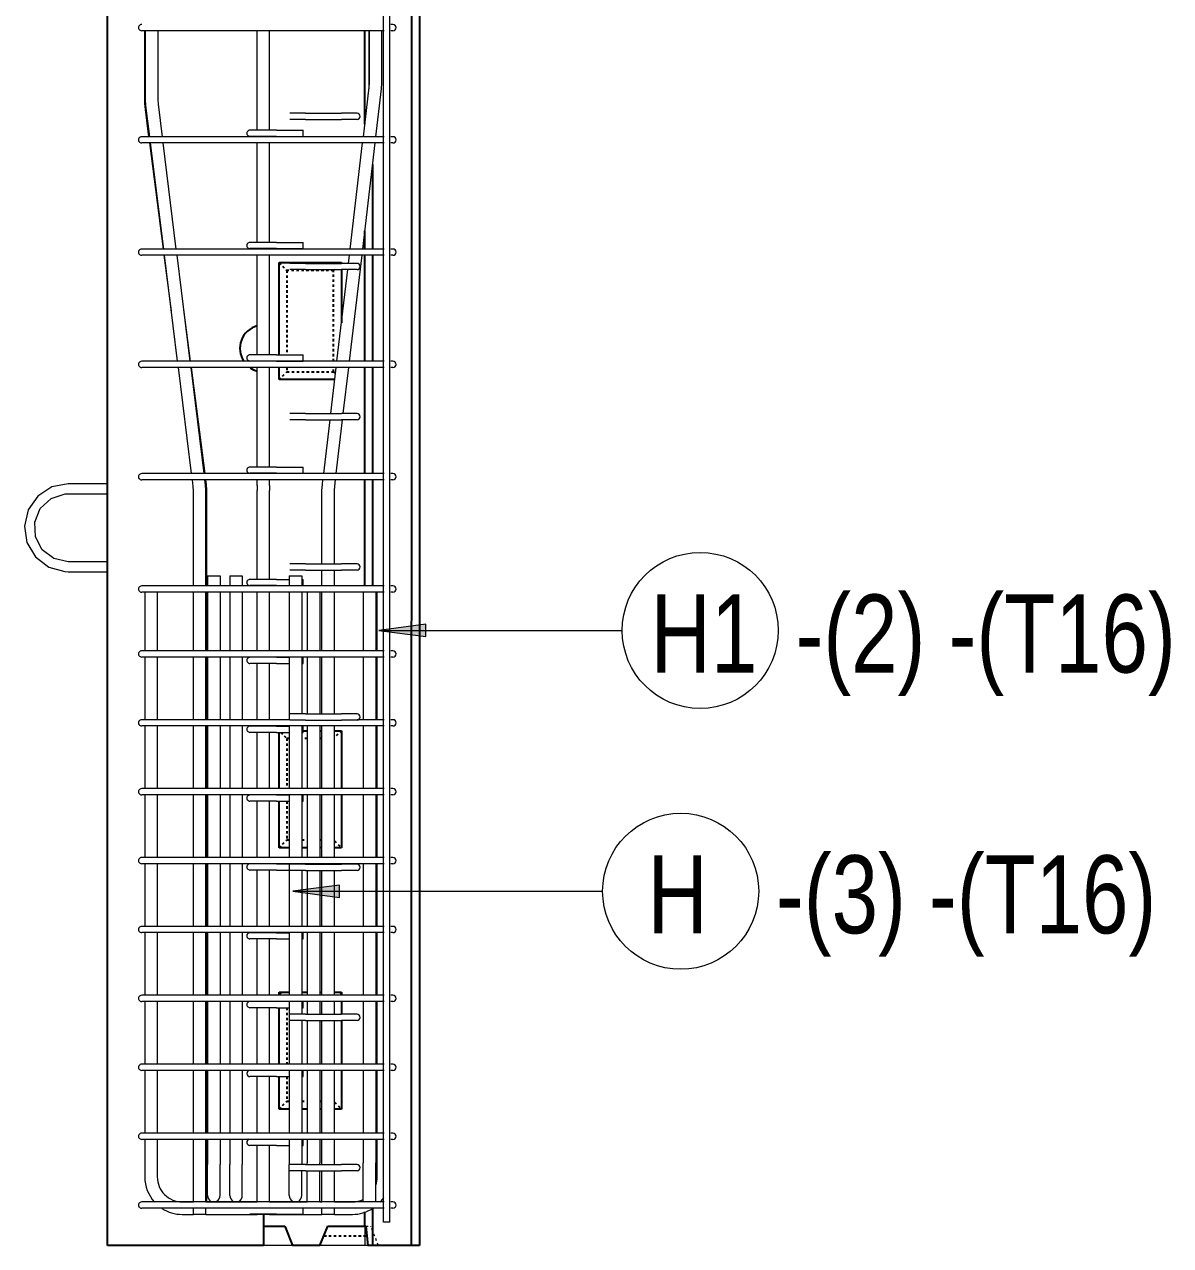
# Model space of a CAD drawing. Header units: millimetres. Extents: x -12508 to 11584, y -2169 to 13538.
# Drawn here: x -5061 to -3592, y -1395 to 170 of the extents above; entities that cross this region are included whole.
import ezdxf

# ---------------------------------------------------------------- set-up
doc = ezdxf.new("R2010")
doc.units = ezdxf.units.MM
doc.linetypes.add('Dash', pattern=[6.36, 3.18, -3.18])
for name, color, linetype, lineweight in [('A-GENM', 13, 'Continuous', 18), ('A-WALL', 113, 'Continuous', 25), ('A-WALL-HDLN', 110, 'Dash', 25), ('S-COLS', 52, 'Continuous', 18), ('S-COLS-HDLN', 52, 'Dash', 18), ('S-RBAR', 171, 'Continuous', 18), ('S-RBAR-IDEN', 171, 'Continuous', 9)]:
    doc.layers.add(name, color=color, linetype=linetype, lineweight=lineweight)
doc.styles.add('Nirmala UI Semilight', font='NirmalaS.ttf', dxfattribs={"width": 0.8, "height": 100})

# ---------------------------------------------------------------- blocks, each defined once
blk = doc.blocks.new('12_7Ø_ Lifting Insert_COLUMN - 12_9Ø Lifting insert-V6-Elevation Right 1')
at = {"layer": 'A-GENM'}
for p, q in [((12713.7, -418.7), (12663.7, -418.7)), ((12663.7, -431.4), (12713.7, -431.4)), ((12713.7, -518.7), (12663.7, -518.7)), ((12663.7, -531.4), (12713.7, -531.4))]:
    blk.add_line(p, q, dxfattribs=at)
at = {"layer": 'A-GENM', "flags": 128}
for points in [[(12663.7, -418.7), (12642.6, -422.8), (12624.6, -434.5), (12612.3, -452), (12607.4, -472.9), (12610.7, -494.1), (12621.6, -512.5), (12638.7, -525.5), (12659.3, -531.2), (12663.7, -531.4)], [(12663.7, -518.7), (12645.3, -514.6), (12630.3, -503.2), (12621.6, -486.5), (12620.7, -467.7), (12627.8, -450.2), (12641.6, -437.4), (12659.5, -431.6), (12663.7, -431.4)]]:
    blk.add_lwpolyline(points, dxfattribs=at)
blk = doc.blocks.new('M_Rebar Tag_rfa MARK - ARROW-794226-Elevation Right 1')
at = {"layer": 'S-RBAR-IDEN'}
blk.add_circle((12006.5, 3944.3), 100, dxfattribs=at)

msp = doc.modelspace()

# ---------------------------------------------------------------- hatches: boundary and pattern name
at = {"layer": 'S-RBAR-IDEN'}
for points in [[(-4606.6, -606.7), (-4546.6, -614.6), (-4546.6, -598.8)], [(-4717, -941), (-4657, -948.9), (-4657, -933.1)]]:
    msp.add_hatch(color=256, dxfattribs=at).paths.add_polyline_path(points)

# ---------------------------------------------------------------- linework, layer by layer
at = {"layer": 'A-WALL'}
for p, q in [((-4564.7, -1395.2), (-4564.6, 3660.3)), ((-4554.6, 3650.3), (-4554.7, -1395.2)), ((-4954.7, -1395.2), (-4954.6, 3039.8)), ((-4624.7, 42.2), (-4624.7, 162.1)), ((-4614.7, -9.6), (-4614.7, -117.8)), ((-4624.7, -117.8), (-4624.7, -94.5)), ((-4734.7, -253.3), (-4734.7, -135.2)), ((-4734.7, -135.2), (-4654.7, -135.2)), ((-4654.7, -135.2), (-4654.7, -136.2)), ((-4624.7, -261.7), (-4624.7, -125.8)), ((-4614.7, -125.8), (-4614.7, -261.7)), ((-4654.7, -144.2), (-4654.7, -212.3)), ((-4734.7, -285.2), (-4734.7, -269.7)), ((-4624.7, -405.7), (-4624.7, -269.7)), ((-4614.7, -269.7), (-4614.7, -405.7)), ((-4663.2, -285.2), (-4734.7, -285.2)), ((-4624.7, -549.6), (-4624.7, -413.7)), ((-4614.7, -413.7), (-4614.7, -549.6)), ((-4703.8, -735.2), (-4698.5, -735.2)), ((-4682.5, -735.2), (-4679.6, -735.2)), ((-4663.5, -735.2), (-4654.7, -735.2)), ((-4654.7, -735.2), (-4654.7, -809.4)), ((-4734.7, -809.4), (-4734.7, -737.3)), ((-4734.7, -885.2), (-4734.7, -825.6)), ((-4654.7, -817.4), (-4654.7, -885.2)), ((-4721.5, -885.2), (-4734.7, -885.2)), ((-4698.5, -885.2), (-4705.5, -885.2)), ((-4679.6, -885.2), (-4682.5, -885.2)), ((-4654.7, -885.2), (-4663.5, -885.2)), ((-4734.7, -1074.3), (-4734.7, -1070.2)), ((-4734.7, -1070.2), (-4721.5, -1070.2)), ((-4705.5, -1070.2), (-4698.5, -1070.2)), ((-4682.5, -1070.2), (-4679.6, -1070.2)), ((-4663.5, -1070.2), (-4654.7, -1070.2)), ((-4654.7, -1070.2), (-4654.7, -1074.3)), ((-4734.7, -1162.6), (-4734.7, -1090.3)), ((-4654.7, -1082.3), (-4654.7, -1098.7)), ((-4654.7, -1106.7), (-4654.7, -1162.6)), ((-4654.7, -1170.6), (-4654.7, -1220.2)), ((-4734.7, -1220.2), (-4734.7, -1178.6)), ((-4721.5, -1220.2), (-4734.7, -1220.2)), ((-4698.5, -1220.2), (-4705.5, -1220.2)), ((-4679.6, -1220.2), (-4682.5, -1220.2)), ((-4654.7, -1220.2), (-4663.5, -1220.2)), ((-4754.7, -1355.2), (-4754.7, -1395.2)), ((-4624.7, -1370.2), (-4624.7, -1352)), ((-4614.7, -1347.3), (-4614.7, -1395.2)), ((-4754.6, -1370.2), (-4727.4, -1370.2)), ((-4727.4, -1370.2), (-4717.4, -1395.2)), ((-4682.2, -1395.2), (-4672.2, -1370.2)), ((-4672.2, -1370.2), (-4624.7, -1370.2)), ((-4624.7, -1370.2), (-4623.4, -1370.2)), ((-4623.4, -1370.2), (-4620.9, -1395.2)), ((-4954.7, -1395.2), (-4954.7, -1395.2)), ((-4754.7, -1395.2), (-4954.7, -1395.2)), ((-4682.2, -1395.2), (-4717.4, -1395.2)), ((-4614.7, -1395.2), (-4620.9, -1395.2)), ((-4564.7, -1395.2), (-4614.7, -1395.2)), ((-4554.7, -1395.2), (-4564.7, -1395.2))]:
    msp.add_line(p, q, dxfattribs=at)
for start, end in [(105.104, 213.7931), (235.5721, 254.8956)]:
    msp.add_arc((-4754.8, -245.2), 30, start, end, dxfattribs=at)
at = {"layer": 'A-WALL-HDLN'}
for p, q in [((-4734.7, -135.2), (-4724.7, -145.2)), ((-4654.7, -135.2), (-4655.7, -136.2)), ((-4664.7, -145.2), (-4724.7, -145.2)), ((-4724.7, -145.2), (-4724.7, -253.3)), ((-4663.7, -144.2), (-4664.7, -145.2)), ((-4664.7, -261.7), (-4664.7, -145.2)), ((-4734.7, -285.2), (-4724.7, -275.2)), ((-4724.7, -269.7), (-4724.7, -275.2)), ((-4724.7, -275.2), (-4664.7, -275.2)), ((-4664.7, -275.2), (-4664.7, -269.7)), ((-4664.7, -275.2), (-4662.3, -277.5)), ((-4654.7, -735.2), (-4663.5, -744)), ((-4732.5, -737.3), (-4724.7, -745.2)), ((-4721.5, -745.2), (-4724.7, -745.2)), ((-4724.7, -745.2), (-4724.7, -809.4)), ((-4698.5, -745.2), (-4705.5, -745.2)), ((-4679.6, -745.2), (-4682.5, -745.2)), ((-4724.7, -825.6), (-4724.7, -875.2)), ((-4734.7, -885.2), (-4724.7, -875.2)), ((-4724.7, -875.2), (-4721.5, -875.2)), ((-4705.5, -875.2), (-4698.5, -875.2)), ((-4682.5, -875.2), (-4679.6, -875.2)), ((-4663.5, -876.4), (-4654.7, -885.2)), ((-4734.7, -1070.2), (-4730.5, -1074.3)), ((-4654.7, -1070.2), (-4658.8, -1074.3)), ((-4724.7, -1090.3), (-4724.7, -1162.6)), ((-4724.7, -1178.6), (-4724.7, -1210.2)), ((-4734.7, -1220.2), (-4724.7, -1210.2)), ((-4724.7, -1210.2), (-4721.5, -1210.2)), ((-4705.5, -1210.2), (-4698.5, -1210.2)), ((-4682.5, -1210.2), (-4679.6, -1210.2)), ((-4663.5, -1211.4), (-4654.7, -1220.2)), ((-4677.2, -1382.7), (-4624.7, -1382.7)), ((-4624.6, -1382.7), (-4622.2, -1382.7)), ((-4954.7, -1395.2), (-4954.7, -1395.2))]:
    msp.add_line(p, q, dxfattribs=at)
at = {"layer": 'S-COLS'}
for p, q in [((-4954.7, -1395.2), (-4954.6, 3039.8)), ((-4654.7, -135.2), (-4734.7, -135.2)), ((-4734.7, -135.2), (-4734.7, -253.3)), ((-4654.7, -136.2), (-4654.7, -135.2)), ((-4654.7, -212.3), (-4654.7, -144.2)), ((-4734.7, -269.7), (-4734.7, -285.2)), ((-4734.7, -285.2), (-4663.2, -285.2)), ((-4703.8, -735.2), (-4698.5, -735.2)), ((-4682.5, -735.2), (-4679.6, -735.2)), ((-4663.5, -735.2), (-4654.7, -735.2)), ((-4654.7, -735.2), (-4654.7, -809.4)), ((-4734.7, -809.4), (-4734.7, -737.3)), ((-4734.7, -885.2), (-4734.7, -825.6)), ((-4654.7, -817.4), (-4654.7, -885.2)), ((-4721.5, -885.2), (-4734.7, -885.2)), ((-4698.5, -885.2), (-4705.5, -885.2)), ((-4679.6, -885.2), (-4682.5, -885.2)), ((-4654.7, -885.2), (-4663.5, -885.2)), ((-4734.7, -1070.2), (-4721.5, -1070.2)), ((-4734.7, -1074.3), (-4734.7, -1070.2)), ((-4705.5, -1070.2), (-4698.5, -1070.2)), ((-4682.5, -1070.2), (-4679.6, -1070.2)), ((-4663.5, -1070.2), (-4654.7, -1070.2)), ((-4654.7, -1070.2), (-4654.7, -1074.3)), ((-4734.7, -1162.6), (-4734.7, -1090.3)), ((-4654.7, -1082.3), (-4654.7, -1098.7)), ((-4654.7, -1106.7), (-4654.7, -1162.6)), ((-4654.7, -1170.6), (-4654.7, -1220.2)), ((-4734.7, -1220.2), (-4734.7, -1178.6)), ((-4721.5, -1220.2), (-4734.7, -1220.2)), ((-4698.5, -1220.2), (-4705.5, -1220.2)), ((-4679.6, -1220.2), (-4682.5, -1220.2)), ((-4654.7, -1220.2), (-4663.5, -1220.2)), ((-4754.7, -1395.2), (-4754.7, -1355.2)), ((-4754.6, -1370.2), (-4727.4, -1370.2)), ((-4727.4, -1370.2), (-4717.4, -1395.2)), ((-4672.2, -1370.2), (-4682.2, -1395.2)), ((-4624.7, -1370.2), (-4672.2, -1370.2)), ((-4623.4, -1370.2), (-4624.7, -1370.2)), ((-4624.7, -1370.2), (-4624.7, -1395.2)), ((-4620.9, -1395.2), (-4623.4, -1370.2)), ((-4954.7, -1395.2), (-4954.7, -1395.2)), ((-4754.7, -1395.2), (-4954.7, -1395.2)), ((-4717.4, -1395.2), (-4754.7, -1395.2)), ((-4624.7, -1395.2), (-4682.2, -1395.2)), ((-4620.9, -1395.2), (-4624.7, -1395.2))]:
    msp.add_line(p, q, dxfattribs=at)
at = {"layer": 'S-COLS-HDLN'}
for p, q in [((-4623.4, -1370.2), (-4617.2, -1370.2)), ((-4614.7, -1376.4), (-4617.2, -1370.2)), ((-4607.2, -1395.1), (-4614.6, -1376.7)), ((-4954.7, -1395.2), (-4954.7, -1395.2))]:
    msp.add_line(p, q, dxfattribs=at)
at = {"layer": 'S-RBAR'}
for p, q in [((-4600.7, -1365.2), (-4600.6, 3629.8)), ((-4592.7, -1365.2), (-4592.6, 3629.8)), ((-4906.5, 68.8), (-4906.5, 162.1)), ((-4905.6, 73.7), (-4905.6, 162.1)), ((-4608.7, 162.1), (-4890.7, 162.1)), ((-4889.6, 73.7), (-4889.6, 162.1)), ((-4762.7, 34.6), (-4762.7, 162.1)), ((-4746.7, 34.6), (-4746.7, 162.1)), ((-4619, 93.3), (-4619, 162.1)), ((-4618.8, 95.1), (-4618.8, 162.1)), ((-4602.8, 95.1), (-4602.8, 162.1)), ((-4619.1, 89.5), (-4618.8, 95.1)), ((-4603.2, 87.6), (-4602.8, 95.1)), ((-4626.5, 26.2), (-4619.1, 89.5)), ((-4619.3, 87.6), (-4619, 93.3)), ((-4610.4, 26.2), (-4603.2, 87.6)), ((-4906, 61.2), (-4906.5, 68.8)), ((-4905.2, 66.1), (-4905.6, 73.7)), ((-4900.2, 26.2), (-4905.2, 66.1)), ((-4889.3, 68.1), (-4889.6, 73.7)), ((-4884.1, 26.2), (-4889.3, 68.1)), ((-4901.5, 26.2), (-4906, 61.2)), ((-4700.8, 56.3), (-4654.7, 56.3)), ((-4700.8, 48.3), (-4654.7, 48.3)), ((-4737.7, 34.6), (-4703.8, 34.6)), ((-4703.8, 26.6), (-4703.8, 34.6)), ((-4882.8, -117.8), (-4900.4, 18.2)), ((-4882.4, -117.8), (-4899.2, 18.2)), ((-4608.7, 26.2), (-4890.7, 26.2)), ((-4608.7, 18.2), (-4890.7, 18.2)), ((-4866.3, -117.8), (-4883.1, 18.2)), ((-4762.7, 11.5), (-4762.7, 18.2)), ((-4746.7, 11.5), (-4746.7, 18.2)), ((-4737.7, 26.6), (-4703.8, 26.6)), ((-4643.5, -117.8), (-4627.5, 18.2)), ((-4627.4, -117.8), (-4611.4, 18.2)), ((-4762.7, -109.3), (-4762.7, 4.9)), ((-4746.7, -109.3), (-4746.7, 4.9)), ((-4737.7, -109.3), (-4703.8, -109.3)), ((-4703.8, -117.3), (-4703.8, -109.3)), ((-4608.7, -117.8), (-4890.7, -117.8)), ((-4737.7, -117.3), (-4703.8, -117.3)), ((-4608.7, -125.8), (-4890.7, -125.8)), ((-4872.6, -197.1), (-4881.8, -125.8)), ((-4864.6, -261.7), (-4881.4, -125.8)), ((-4848.4, -261.7), (-4865.3, -125.8)), ((-4762.7, -253.3), (-4762.7, -125.8)), ((-4746.7, -253.3), (-4746.7, -125.8)), ((-4700.8, -136.2), (-4654.7, -136.2)), ((-4645.7, -136.2), (-4644.5, -125.8)), ((-4644.4, -261.7), (-4628.3, -125.8)), ((-4700.8, -144.2), (-4654.7, -144.2)), ((-4660.5, -261.7), (-4646.6, -144.2)), ((-4848.1, -261.7), (-4856.7, -195.1)), ((-4608.7, -261.7), (-4890.7, -261.7)), ((-4737.7, -253.3), (-4703.8, -253.3)), ((-4737.7, -261.3), (-4703.8, -261.3)), ((-4703.8, -261.3), (-4703.8, -253.3)), ((-4608.7, -269.7), (-4890.7, -269.7)), ((-4846.7, -405.7), (-4863.6, -269.7)), ((-4830.6, -405.7), (-4847.4, -269.7)), ((-4829.4, -405.7), (-4847, -269.7)), ((-4762.7, -397.2), (-4762.7, -269.7)), ((-4746.7, -397.2), (-4746.7, -269.7)), ((-4668.4, -328.7), (-4661.4, -269.7)), ((-4652.3, -328.7), (-4645.3, -269.7)), ((-4700.8, -328.7), (-4654.7, -328.7)), ((-4700.8, -336.7), (-4654.7, -336.7)), ((-4677.4, -405.7), (-4669.3, -336.7)), ((-4661.3, -405.7), (-4653.2, -336.7)), ((-4608.7, -405.7), (-4890.7, -405.7)), ((-4762.7, -405.7), (-4762.7, -405.2)), ((-4746.7, -405.7), (-4746.7, -405.2)), ((-4737.7, -397.2), (-4703.8, -397.2)), ((-4737.7, -405.2), (-4703.8, -405.2)), ((-4703.8, -405.2), (-4703.8, -397.2)), ((-4608.7, -413.7), (-4890.7, -413.7)), ((-4844.7, -422.2), (-4845.7, -413.7)), ((-4844.3, -427.7), (-4844.7, -422.2)), ((-4828.8, -420.2), (-4829.6, -413.7)), ((-4828.3, -427.7), (-4828.8, -420.2)), ((-4827.6, -419.4), (-4828.4, -413.7)), ((-4827.2, -427), (-4827.6, -419.4)), ((-4762.7, -420.8), (-4762.7, -413.7)), ((-4746.7, -420.8), (-4746.7, -413.7)), ((-4679.6, -427.3), (-4679.1, -419.8)), ((-4679.1, -419.8), (-4678.4, -413.7)), ((-4663.6, -427.3), (-4663.2, -421.7)), ((-4663.2, -421.7), (-4662.3, -413.7)), ((-4844.3, -549.6), (-4844.3, -427.7)), ((-4828.3, -549.6), (-4828.3, -427.7)), ((-4827.2, -549.6), (-4827.2, -427)), ((-4762.7, -541.2), (-4762.7, -427.3)), ((-4746.7, -541.2), (-4746.7, -427.3)), ((-4679.6, -521.2), (-4679.6, -427.3)), ((-4663.6, -521.2), (-4663.6, -427.3)), ((-4663.5, -521.2), (-4663.5, -426.5)), ((-4700.8, -521.2), (-4654.7, -521.2)), ((-4700.8, -529.2), (-4654.7, -529.2)), ((-4679.6, -549.6), (-4679.6, -529.2)), ((-4663.6, -549.6), (-4663.6, -529.2)), ((-4663.5, -549.6), (-4663.5, -529.2)), ((-4826.3, -536.6), (-4826.3, -549.6)), ((-4826.3, -536.6), (-4810.3, -536.6)), ((-4810.3, -536.6), (-4810.3, -549.6)), ((-4797.7, -536.6), (-4797.7, -549.6)), ((-4797.7, -536.6), (-4781.7, -536.6)), ((-4781.7, -536.6), (-4781.7, -549.6)), ((-4737.7, -541.2), (-4721.5, -541.2)), ((-4721.5, -536.6), (-4721.5, -549.6)), ((-4721.5, -536.6), (-4705.5, -536.6)), ((-4705.5, -536.6), (-4705.5, -549.6)), ((-4705.5, -541.2), (-4703.8, -541.2)), ((-4703.8, -549.2), (-4703.8, -541.2)), ((-4906.7, -557.6), (-4906.7, -632.8)), ((-4608.7, -549.6), (-4890.7, -549.6)), ((-4890.7, -557.6), (-4890.7, -632.8)), ((-4608.7, -557.6), (-4890.7, -557.6)), ((-4844.3, -632.8), (-4844.3, -557.6)), ((-4828.3, -632.8), (-4828.3, -557.6)), ((-4827.2, -632.8), (-4827.2, -557.6)), ((-4826.3, -557.6), (-4826.3, -632.8)), ((-4810.3, -557.6), (-4810.3, -632.8)), ((-4797.7, -557.6), (-4797.7, -632.8)), ((-4781.7, -557.6), (-4781.7, -632.8)), ((-4762.7, -549.6), (-4762.7, -549.2)), ((-4762.7, -632.8), (-4762.7, -557.6)), ((-4746.7, -549.6), (-4746.7, -549.2)), ((-4746.7, -632.8), (-4746.7, -557.6)), ((-4737.7, -549.2), (-4721.5, -549.2)), ((-4721.5, -557.6), (-4721.5, -632.8)), ((-4705.5, -549.2), (-4703.8, -549.2)), ((-4705.5, -557.6), (-4705.5, -632.8)), ((-4698.5, -557.6), (-4698.5, -632.8)), ((-4682.5, -557.6), (-4682.5, -632.8)), ((-4679.6, -632.8), (-4679.6, -557.6)), ((-4663.6, -632.8), (-4663.6, -557.6)), ((-4663.5, -632.8), (-4663.5, -557.6)), ((-4626.7, -557.6), (-4626.7, -632.8)), ((-4610.7, -557.6), (-4610.7, -632.8)), ((-4608.7, -632.8), (-4608.7, -557.6)), ((-4906.7, -640.9), (-4906.7, -721.1)), ((-4608.7, -632.8), (-4890.7, -632.8)), ((-4608.7, -640.8), (-4890.7, -640.8)), ((-4890.7, -640.9), (-4890.7, -721.1)), ((-4844.3, -721.1), (-4844.3, -640.8)), ((-4828.3, -721.1), (-4828.3, -640.8)), ((-4827.2, -721.1), (-4827.2, -640.8)), ((-4826.3, -640.8), (-4826.3, -721.1)), ((-4810.3, -640.8), (-4810.3, -721.1)), ((-4797.7, -640.8), (-4797.7, -721.1)), ((-4781.7, -640.9), (-4781.7, -721.1)), ((-4737.7, -641.1), (-4721.5, -641.1)), ((-4721.5, -640.8), (-4721.5, -721.1)), ((-4705.5, -640.8), (-4705.5, -713.7)), ((-4705.5, -641.1), (-4703.8, -641.1)), ((-4703.8, -649.1), (-4703.8, -641.1)), ((-4698.5, -640.8), (-4698.5, -713.7)), ((-4682.5, -640.8), (-4682.5, -713.7)), ((-4679.6, -713.7), (-4679.6, -640.8)), ((-4663.6, -713.7), (-4663.6, -640.8)), ((-4663.5, -713.7), (-4663.5, -640.8)), ((-4626.7, -640.8), (-4626.7, -721.1)), ((-4610.7, -640.8), (-4610.7, -721.1)), ((-4608.7, -721.1), (-4608.7, -640.8)), ((-4762.7, -721.1), (-4762.7, -649.1)), ((-4746.7, -721.1), (-4746.7, -649.1)), ((-4737.7, -649.1), (-4721.5, -649.1)), ((-4705.5, -649.1), (-4703.8, -649.1)), ((-4700.8, -713.7), (-4654.7, -713.7)), ((-4906.7, -729.1), (-4906.7, -809.4)), ((-4720.8, -721.1), (-4890.7, -721.1)), ((-4608.7, -729.1), (-4890.7, -729.1)), ((-4890.7, -729.1), (-4890.7, -809.4)), ((-4844.3, -809.4), (-4844.3, -729.1)), ((-4828.3, -809.4), (-4828.3, -729.1)), ((-4827.2, -809.4), (-4827.2, -729.1)), ((-4826.3, -729.1), (-4826.3, -809.4)), ((-4810.3, -729.1), (-4810.3, -809.4)), ((-4797.7, -729.1), (-4797.7, -809.4)), ((-4781.7, -729.1), (-4781.7, -809.4)), ((-4737.7, -729.3), (-4721.5, -729.3)), ((-4721.5, -729.1), (-4721.5, -809.4)), ((-4705.5, -729.1), (-4705.5, -809.4)), ((-4705.5, -729.3), (-4703.8, -729.3)), ((-4703.8, -737.3), (-4703.8, -729.3)), ((-4700.8, -721.7), (-4654.7, -721.7)), ((-4698.5, -729.1), (-4698.5, -809.4)), ((-4682.5, -729.1), (-4682.5, -809.4)), ((-4679.6, -809.4), (-4679.6, -729.1)), ((-4663.6, -809.4), (-4663.6, -729.1)), ((-4663.5, -809.4), (-4663.5, -729.1)), ((-4633.7, -721.1), (-4634.7, -721.1)), ((-4608.7, -721.1), (-4632.7, -721.1)), ((-4626.7, -729.1), (-4626.7, -809.4)), ((-4610.7, -729.1), (-4610.7, -809.4)), ((-4608.7, -809.4), (-4608.7, -729.1)), ((-4762.7, -809.4), (-4762.7, -737.3)), ((-4746.7, -809.4), (-4746.7, -737.3)), ((-4737.7, -737.3), (-4721.5, -737.3)), ((-4705.5, -737.3), (-4703.8, -737.3)), ((-4608.7, -809.4), (-4890.7, -809.4)), ((-4906.7, -817.4), (-4906.7, -897.7)), ((-4608.7, -817.4), (-4890.7, -817.4)), ((-4890.7, -817.4), (-4890.7, -897.7)), ((-4844.3, -897.7), (-4844.3, -817.4)), ((-4828.3, -897.7), (-4828.3, -817.4)), ((-4827.2, -897.7), (-4827.2, -817.4)), ((-4826.3, -817.4), (-4826.3, -897.7)), ((-4810.3, -817.4), (-4810.3, -897.7)), ((-4797.7, -817.4), (-4797.7, -897.7)), ((-4781.7, -817.4), (-4781.7, -897.7)), ((-4762.7, -897.7), (-4762.7, -825.6)), ((-4746.7, -897.7), (-4746.7, -825.6)), ((-4737.7, -817.6), (-4721.5, -817.6)), ((-4737.7, -825.6), (-4721.5, -825.6)), ((-4721.5, -817.4), (-4721.5, -897.7)), ((-4705.5, -817.4), (-4705.5, -897.7)), ((-4705.5, -817.6), (-4703.8, -817.6)), ((-4705.5, -825.6), (-4703.8, -825.6)), ((-4703.8, -825.6), (-4703.8, -817.6)), ((-4698.5, -817.4), (-4698.5, -897.7)), ((-4682.5, -817.4), (-4682.5, -897.7)), ((-4679.6, -897.7), (-4679.6, -817.4)), ((-4663.6, -897.7), (-4663.6, -817.4)), ((-4663.5, -897.7), (-4663.5, -817.4)), ((-4626.7, -817.4), (-4626.7, -897.7)), ((-4610.7, -817.4), (-4610.7, -897.7)), ((-4608.7, -897.7), (-4608.7, -817.4)), ((-4906.7, -905.7), (-4906.7, -986)), ((-4608.7, -897.7), (-4890.7, -897.7)), ((-4608.7, -905.7), (-4890.7, -905.7)), ((-4890.7, -905.7), (-4890.7, -986)), ((-4844.3, -986), (-4844.3, -905.7)), ((-4828.3, -986), (-4828.3, -905.7)), ((-4827.2, -986), (-4827.2, -905.7)), ((-4826.3, -905.7), (-4826.3, -986)), ((-4810.3, -905.7), (-4810.3, -986)), ((-4797.7, -905.7), (-4797.7, -986)), ((-4781.7, -905.7), (-4781.7, -986)), ((-4737.7, -905.8), (-4721.5, -905.8)), ((-4721.5, -905.7), (-4721.5, -986)), ((-4705.5, -905.8), (-4703.8, -905.8)), ((-4700.8, -906.2), (-4654.7, -906.2)), ((-4626.7, -905.7), (-4626.7, -986)), ((-4610.7, -905.7), (-4610.7, -986)), ((-4608.7, -986), (-4608.7, -905.7)), ((-4762.7, -986), (-4762.7, -913.8)), ((-4746.7, -986), (-4746.7, -913.8)), ((-4737.7, -913.8), (-4721.5, -913.8)), ((-4705.5, -914.2), (-4705.5, -986)), ((-4700.8, -914.2), (-4654.7, -914.2)), ((-4698.5, -914.2), (-4698.5, -986)), ((-4682.5, -914.2), (-4682.5, -986)), ((-4679.6, -986), (-4679.6, -914.2)), ((-4663.6, -986), (-4663.6, -914.2)), ((-4663.5, -986), (-4663.5, -914.2)), ((-4608.7, -986), (-4890.7, -986)), ((-4906.7, -994), (-4906.7, -1074.3)), ((-4608.7, -994), (-4890.7, -994)), ((-4890.7, -994), (-4890.7, -1074.3)), ((-4844.3, -1074.3), (-4844.3, -994)), ((-4828.3, -1074.3), (-4828.3, -994)), ((-4827.2, -1074.3), (-4827.2, -994)), ((-4826.3, -994), (-4826.3, -1074.3)), ((-4810.3, -994), (-4810.3, -1074.3)), ((-4797.7, -994), (-4797.7, -1074.3)), ((-4781.7, -994), (-4781.7, -1074.3)), ((-4737.7, -994.1), (-4721.5, -994.1)), ((-4721.5, -994), (-4721.5, -1074.3)), ((-4705.5, -994), (-4705.5, -1074.3)), ((-4705.5, -994.1), (-4703.8, -994.1)), ((-4703.8, -1002.1), (-4703.8, -994.1)), ((-4698.5, -994), (-4698.5, -1074.3)), ((-4682.5, -994), (-4682.5, -1074.3)), ((-4679.6, -1074.3), (-4679.6, -994)), ((-4663.6, -1074.3), (-4663.6, -994)), ((-4663.5, -1074.3), (-4663.5, -994)), ((-4626.7, -994), (-4626.7, -1074.3)), ((-4610.7, -994), (-4610.7, -1074.3)), ((-4608.7, -1074.3), (-4608.7, -994)), ((-4762.7, -1074.3), (-4762.7, -1002.1)), ((-4746.7, -1074.3), (-4746.7, -1002.1)), ((-4737.7, -1002.1), (-4721.5, -1002.1)), ((-4705.5, -1002.1), (-4703.8, -1002.1)), ((-4608.7, -1074.3), (-4890.7, -1074.3)), ((-4906.7, -1082.3), (-4906.7, -1162.6)), ((-4751.9, -1082.3), (-4890.7, -1082.3)), ((-4890.7, -1082.3), (-4890.7, -1162.6)), ((-4844.3, -1162.6), (-4844.3, -1082.3)), ((-4828.3, -1162.6), (-4828.3, -1082.3)), ((-4827.2, -1162.6), (-4827.2, -1082.3)), ((-4826.3, -1082.3), (-4826.3, -1162.6)), ((-4810.3, -1082.3), (-4810.3, -1162.6)), ((-4797.7, -1082.3), (-4797.7, -1162.6)), ((-4781.7, -1082.3), (-4781.7, -1162.6)), ((-4762.7, -1162.6), (-4762.7, -1090.3)), ((-4608.7, -1082.3), (-4751.9, -1082.3)), ((-4746.7, -1162.6), (-4746.7, -1090.3)), ((-4737.7, -1090.3), (-4721.5, -1090.3)), ((-4721.5, -1082.3), (-4721.5, -1162.6)), ((-4705.5, -1082.3), (-4705.5, -1098.7)), ((-4705.5, -1090.3), (-4703.8, -1090.3)), ((-4703.8, -1090.3), (-4703.8, -1082.3)), ((-4698.5, -1082.3), (-4698.5, -1098.7)), ((-4682.5, -1082.3), (-4682.5, -1098.7)), ((-4679.6, -1098.7), (-4679.6, -1082.3)), ((-4663.6, -1098.7), (-4663.6, -1082.3)), ((-4663.5, -1098.7), (-4663.5, -1082.3)), ((-4626.7, -1082.3), (-4626.7, -1162.6)), ((-4610.7, -1082.3), (-4610.7, -1162.6)), ((-4608.7, -1162.6), (-4608.7, -1082.3)), ((-4705.5, -1106.7), (-4705.5, -1162.6)), ((-4700.8, -1098.7), (-4654.7, -1098.7)), ((-4700.8, -1106.7), (-4654.7, -1106.7)), ((-4698.5, -1106.7), (-4698.5, -1162.6)), ((-4682.5, -1106.7), (-4682.5, -1162.6)), ((-4679.6, -1162.6), (-4679.6, -1106.7)), ((-4663.6, -1162.6), (-4663.6, -1106.7)), ((-4663.5, -1162.6), (-4663.5, -1106.7)), ((-4906.7, -1170.6), (-4906.7, -1251)), ((-4608.7, -1162.6), (-4890.7, -1162.6)), ((-4608.7, -1170.6), (-4890.7, -1170.6)), ((-4890.7, -1170.6), (-4890.7, -1251)), ((-4844.3, -1251), (-4844.3, -1170.6)), ((-4828.3, -1251), (-4828.3, -1170.6)), ((-4827.2, -1251), (-4827.2, -1170.6)), ((-4826.3, -1170.6), (-4826.3, -1251)), ((-4810.3, -1170.6), (-4810.3, -1251)), ((-4797.7, -1170.6), (-4797.7, -1251)), ((-4781.7, -1170.6), (-4781.7, -1251)), ((-4721.5, -1170.6), (-4721.5, -1251)), ((-4705.5, -1170.6), (-4705.5, -1251)), ((-4703.8, -1178.6), (-4703.8, -1170.6)), ((-4698.5, -1170.6), (-4698.5, -1251)), ((-4682.5, -1170.6), (-4682.5, -1251)), ((-4679.6, -1251), (-4679.6, -1170.6)), ((-4663.6, -1251), (-4663.6, -1170.6)), ((-4663.5, -1251), (-4663.5, -1170.6)), ((-4626.7, -1170.6), (-4626.7, -1251)), ((-4610.7, -1170.6), (-4610.7, -1251)), ((-4608.7, -1251), (-4608.7, -1170.6)), ((-4762.7, -1251), (-4762.7, -1178.6)), ((-4746.7, -1251), (-4746.7, -1178.6)), ((-4737.7, -1178.6), (-4721.5, -1178.6)), ((-4705.5, -1178.6), (-4703.8, -1178.6)), ((-4608.7, -1251), (-4890.7, -1251)), ((-4906.7, -1259), (-4906.7, -1307.2)), ((-4608.7, -1259), (-4890.7, -1259)), ((-4890.7, -1259), (-4890.7, -1307.2)), ((-4844.3, -1339.3), (-4844.3, -1259)), ((-4828.3, -1339.3), (-4828.3, -1259)), ((-4827.2, -1339.2), (-4827.2, -1259)), ((-4826.3, -1259), (-4826.3, -1291.1)), ((-4810.3, -1259), (-4810.3, -1291.1)), ((-4797.7, -1259), (-4797.7, -1291.1)), ((-4781.7, -1259), (-4781.7, -1291.1)), ((-4762.7, -1339.3), (-4762.7, -1266.8)), ((-4746.7, -1339.3), (-4746.7, -1266.8)), ((-4737.7, -1266.8), (-4721.5, -1266.8)), ((-4721.5, -1259), (-4721.5, -1291.1)), ((-4705.5, -1259), (-4705.5, -1291.1)), ((-4705.5, -1266.8), (-4703.8, -1266.8)), ((-4703.8, -1266.8), (-4703.8, -1259)), ((-4698.5, -1259), (-4698.5, -1289.2)), ((-4682.5, -1259), (-4682.5, -1289.2)), ((-4679.6, -1291.2), (-4679.6, -1259)), ((-4663.6, -1291.2), (-4663.6, -1259)), ((-4663.5, -1291.2), (-4663.5, -1259)), ((-4626.7, -1259), (-4626.7, -1289.2)), ((-4610.7, -1259), (-4610.7, -1289.2)), ((-4608.7, -1307.2), (-4608.7, -1259)), ((-4700.8, -1291.2), (-4654.7, -1291.2)), ((-4700.8, -1299.2), (-4654.7, -1299.2)), ((-4679.6, -1339.3), (-4679.6, -1299.2)), ((-4663.6, -1339.3), (-4663.6, -1299.2)), ((-4663.5, -1339.2), (-4663.5, -1299.2)), ((-4608.7, -1339.3), (-4890.7, -1339.3)), ((-4858.7, -1339.2), (-4844.3, -1339.2)), ((-4828.3, -1339.2), (-4762.7, -1339.2)), ((-4746.7, -1339.2), (-4698.5, -1339.2)), ((-4682.5, -1339.2), (-4679.6, -1339.2)), ((-4663.6, -1339.2), (-4640.7, -1339.2)), ((-4608.7, -1347.3), (-4890.7, -1347.3)), ((-4858.7, -1355.2), (-4844.3, -1355.2)), ((-4844.3, -1355.2), (-4844.3, -1347.3)), ((-4828.3, -1355.2), (-4844.3, -1355.2)), ((-4828.3, -1355.2), (-4828.3, -1347.3)), ((-4828.3, -1355.2), (-4762.7, -1355.2)), ((-4746.7, -1355.2), (-4762.7, -1355.2)), ((-4746.7, -1355.2), (-4679.6, -1355.2)), ((-4737.7, -1355.1), (-4703.8, -1355.1)), ((-4703.8, -1355.1), (-4703.8, -1347.3)), ((-4679.6, -1355.2), (-4679.6, -1347.3)), ((-4663.6, -1355.2), (-4679.6, -1355.2)), ((-4663.6, -1355.2), (-4663.6, -1347.3)), ((-4663.6, -1355.2), (-4640.7, -1355.2)), ((-4592.7, -1365.2), (-4600.7, -1365.2))]:
    msp.add_line(p, q, dxfattribs=at)
for centre, radius, start, end in [((-4910.7, 166.1), 4, 89.9997, 269.9997), ((-4910.7, 166.1), 4, 89.9997, 269.9997), ((-4588.7, 166.1), 4, 269.9997, 89.9997), ((-4634.7, 52.3), 4, 269.9997, 89.9997), ((-4771.9, 30.6), 4, 89.9997, 269.9997), ((-4910.7, 22.2), 4, 89.9997, 269.9997), ((-4910.7, 22.2), 4, 89.9997, 269.9997), ((-4588.7, 22.2), 4, 269.9997, 89.9997), ((-4771.9, -113.3), 4, 89.9997, 269.9997), ((-4910.7, -121.8), 4, 89.9997, 269.9997), ((-4910.7, -121.8), 4, 89.9997, 269.9997), ((-4588.7, -121.8), 4, 269.9997, 89.9997), ((-4634.7, -140.2), 4, 269.9997, 89.9997), ((-4910.7, -265.7), 4, 89.9997, 269.9997), ((-4910.7, -265.7), 4, 89.9997, 269.9997), ((-4771.9, -257.3), 4, 89.9997, 269.9997), ((-4588.7, -265.7), 4, 269.9997, 89.9997), ((-4634.7, -332.7), 4, 269.9997, 89.9997), ((-4910.7, -409.7), 4, 89.9997, 269.9997), ((-4910.7, -409.7), 4, 89.9997, 269.9997), ((-4771.9, -401.2), 4, 89.9997, 269.9997), ((-4588.7, -409.7), 4, 269.9997, 89.9997), ((-4634.7, -525.2), 4, 269.9997, 89.9997), ((-4771.9, -545.2), 4, 89.9997, 269.9997), ((-4910.7, -553.6), 4, 89.9997, 269.9997), ((-4910.7, -553.6), 4, 89.9997, 269.9997), ((-4588.7, -553.6), 4, 269.9997, 89.9997), ((-4910.7, -636.8), 4, 89.9997, 269.9997), ((-4910.7, -636.8), 4, 89.9997, 269.9997), ((-4771.9, -645.1), 4, 89.9997, 269.9997), ((-4588.7, -636.8), 4, 269.9997, 89.9997), ((-4634.7, -717.7), 4, 269.9997, 89.9997), ((-4910.7, -725.1), 4, 89.9997, 269.9997), ((-4910.7, -725.1), 4, 89.9997, 269.9997), ((-4771.9, -733.3), 4, 89.9997, 269.9997), ((-4588.7, -725.1), 4, 269.9997, 89.9997), ((-4910.7, -813.4), 4, 89.9997, 269.9997), ((-4910.7, -813.4), 4, 89.9997, 269.9997), ((-4588.7, -813.4), 4, 269.9997, 89.9997), ((-4771.9, -821.6), 4, 89.9997, 269.9997), ((-4910.7, -901.7), 4, 89.9997, 269.9997), ((-4910.7, -901.7), 4, 89.9997, 269.9997), ((-4771.9, -909.8), 4, 89.9997, 269.9997), ((-4634.7, -910.2), 4, 269.9997, 89.9997), ((-4588.7, -901.7), 4, 269.9997, 89.9997), ((-4910.7, -990), 4, 89.9997, 269.9997), ((-4910.7, -990), 4, 89.9997, 269.9997), ((-4588.7, -990), 4, 269.9997, 89.9997), ((-4771.9, -998.1), 4, 89.9997, 269.9997), ((-4910.7, -1078.3), 4, 89.9997, 269.9997), ((-4910.7, -1078.3), 4, 89.9997, 269.9997), ((-4588.7, -1078.3), 4, 269.9997, 89.9997), ((-4771.9, -1086.3), 4, 89.9997, 269.9997), ((-4634.7, -1102.7), 4, 269.9997, 89.9997), ((-4910.7, -1166.6), 4, 89.9997, 269.9997), ((-4910.7, -1166.6), 4, 89.9997, 269.9997), ((-4771.9, -1174.6), 4, 95.6402, 269.9997), ((-4588.7, -1166.6), 4, 269.9997, 89.9997), ((-4910.7, -1255), 4, 89.9997, 269.9997), ((-4910.7, -1255), 4, 89.9997, 269.9997), ((-4588.7, -1255), 4, 269.9997, 89.9997), ((-4771.9, -1262.8), 4, 104.9997, 269.9997), ((-4634.7, -1295.2), 4, 269.9997, 89.9997), ((-4858.7, -1307.2), 48, 179.9997, 222.2322), ((-4858.7, -1307.2), 32, 179.9997, 269.9997), ((-4640.7, -1307.2), 32, 340.7051, 359.9997), ((-4910.7, -1343.3), 4, 89.9997, 269.9997), ((-4910.7, -1343.3), 4, 89.9997, 269.9997), ((-4818.3, -1331.1), 8, 179.9997, 359.9997), ((-4789.7, -1331.1), 8, 179.9997, 359.9997), ((-4713.5, -1331.1), 8, 179.9997, 359.9997), ((-4640.7, -1307.2), 32, 269.9997, 296.0162), ((-4640.7, -1307.2), 48, 317.7672, 326.9164), ((-4588.7, -1343.3), 4, 269.9997, 89.9997), ((-4858.7, -1307.2), 48, 237.1244, 269.9997), ((-4640.7, -1307.2), 48, 269.9997, 302.875)]:
    msp.add_arc(centre, radius, start, end, dxfattribs=at)
for centre, major_axis, ratio, start_param, end_param in [((-4890.7, 162.1), (-20, 0), 0.00001, 4.712377, 6.283174), ((-4608.7, 162.1), (-20, 0), 0.00001, 4.268082, 4.712377), ((-4608.7, 170.1), (-20, 0), 0.00001, 3.141581, 3.677858), ((-4608.7, 162.1), (-20, 0), 0.00001, 3.141593, 3.677855), ((-4700.8, 56.3), (-20, 0), 0.00001, 4.712377, 6.283174), ((-4700.8, 48.3), (-20, 0), 0.00001, 4.712377, 6.283174), ((-4654.7, 56.3), (-20, 0), 0.00001, 3.141593, 4.712377), ((-4654.7, 48.3), (-20, 0), 0.00001, 3.141581, 4.712366), ((-4751.9, 34.6), (-20, 0), 0.00001, 3.926979, 6.283174), ((-4890.7, 26.2), (-20, 0), 0.00001, 4.712377, 6.283174), ((-4890.7, 18.2), (-20, 0), 0.00001, 4.712377, 6.283174), ((-4751.9, 26.6), (-20, 0), 0.00001, 3.926979, 6.283174), ((-4608.7, 26.2), (-20, 0), 0.00001, 4.268081, 4.712366), ((-4608.7, 18.2), (-20, 0), 0.00001, 4.268082, 4.712377), ((-4608.7, 26.2), (-20, 0), 0.00001, 3.141581, 3.677858), ((-4608.7, 18.2), (-20, 0), 0.00001, 3.141593, 3.677855), ((-4762.7, 11.5), (0, 40), 0.000012, 4.547251, 4.712399), ((-4746.7, 11.5), (0, 40), 0.000012, 4.547251, 4.712399), ((-4751.9, -109.3), (-20, 0), 0.00001, 3.926979, 6.283174), ((-4890.7, -117.8), (-20, 0), 0.00001, 4.712377, 6.283174), ((-4751.9, -117.3), (-20, 0), 0.00001, 3.926979, 6.283174), ((-4608.7, -117.8), (-20, 0), 0.00001, 4.268081, 4.712366), ((-4608.7, -117.8), (-20, 0), 0.00001, 3.141581, 3.677858), ((-4890.7, -125.8), (-20, 0), 0.00001, 4.712377, 6.283174), ((-4700.8, -136.2), (-20, 0), 0.00001, 4.712377, 6.283174), ((-4654.7, -136.2), (-20, 0), 0.00001, 3.141593, 4.712377), ((-4608.7, -125.8), (-20, 0), 0.00001, 4.268082, 4.712377), ((-4608.7, -125.8), (-20, 0), 0.00001, 3.141593, 3.677855), ((-4700.8, -144.2), (-20, 0), 0.00001, 4.712377, 6.283174), ((-4654.7, -144.2), (-20, 0), 0.00001, 3.141581, 4.712366), ((-4890.7, -261.7), (-20, 0), 0.00001, 4.712377, 6.283174), ((-4751.9, -253.3), (-20, 0), 0.00001, 3.926979, 6.283174), ((-4751.9, -261.3), (-20, 0), 0.00001, 3.926979, 6.283174), ((-4608.7, -261.7), (-20, 0), 0.00001, 4.268081, 4.712366), ((-4608.7, -261.7), (-20, 0), 0.00001, 3.141581, 3.677858), ((-4890.7, -269.7), (-20, 0), 0.00001, 4.712377, 6.283174), ((-4608.7, -269.7), (-20, 0), 0.00001, 4.268082, 4.712377), ((-4608.7, -269.7), (-20, 0), 0.00001, 3.141593, 3.677855), ((-4700.8, -328.7), (-20, 0), 0.00001, 4.712377, 6.283174), ((-4654.7, -328.7), (-20, 0), 0.00001, 3.141593, 4.712377), ((-4700.8, -336.7), (-20, 0), 0.00001, 4.712377, 6.283174), ((-4654.7, -336.7), (-20, 0), 0.00001, 3.141581, 4.712366), ((-4890.7, -405.7), (-20, 0), 0.00001, 4.712377, 6.283174), ((-4751.9, -397.2), (-20, 0), 0.00001, 3.926979, 6.283174), ((-4751.9, -405.2), (-20, 0), 0.00001, 3.926979, 6.283174), ((-4608.7, -405.7), (-20, 0), 0.00001, 4.268081, 4.712366), ((-4608.7, -405.7), (-20, 0), 0.00001, 3.141581, 3.677858), ((-4890.7, -413.7), (-20, 0), 0.00001, 4.712377, 6.283174), ((-4762.7, -427.3), (0, 40), 0.000012, 1.405658, 1.570807), ((-4746.7, -427.3), (0, 40), 0.000012, 1.405658, 1.570807), ((-4608.7, -413.7), (-20, 0), 0.00001, 4.268082, 4.712377), ((-4608.7, -413.7), (-20, 0), 0.00001, 3.141593, 3.677855), ((-4700.8, -521.2), (-20, 0), 0.00001, 4.712377, 6.283174), ((-4700.8, -529.2), (-20, 0), 0.00001, 4.712377, 6.283174), ((-4654.7, -521.2), (-20, 0), 0.00001, 3.141593, 4.712377), ((-4654.7, -529.2), (-20, 0), 0.00001, 3.141581, 4.712366), ((-4751.9, -541.2), (-20, 0), 0.00001, 3.926979, 6.283174), ((-4890.7, -549.6), (-20, 0), 0.00001, 4.712377, 6.283174), ((-4890.7, -557.6), (-20, 0), 0.00001, 4.712377, 6.283174), ((-4751.9, -549.2), (-20, 0), 0.00001, 3.926979, 6.283174), ((-4608.7, -549.6), (-20, 0), 0.00001, 4.268081, 4.712366), ((-4608.7, -557.6), (-20, 0), 0.00001, 4.268082, 4.712377), ((-4608.7, -549.6), (-20, 0), 0.00001, 3.141581, 3.677858), ((-4608.7, -557.6), (-20, 0), 0.00001, 3.141593, 3.677855), ((-4890.7, -632.8), (-20, 0), 0.00001, 4.712377, 6.283174), ((-4890.7, -640.8), (-20, 0), 0.00001, 4.712377, 6.283174), ((-4751.9, -641.1), (-20, 0), 0.00001, 3.926979, 6.283174), ((-4608.7, -632.8), (-20, 0), 0.00001, 4.268081, 4.712366), ((-4608.7, -640.8), (-20, 0), 0.00001, 4.268082, 4.712377), ((-4608.7, -632.8), (-20, 0), 0.00001, 3.141581, 3.677858), ((-4608.7, -640.8), (-20, 0), 0.00001, 3.141593, 3.677855), ((-4751.9, -649.1), (-20, 0), 0.00001, 3.926979, 6.283174), ((-4700.8, -713.7), (-20, 0), 0.00001, 4.712377, 6.283174), ((-4654.7, -713.7), (-20, 0), 0.00001, 3.141593, 4.712377), ((-4890.7, -721.1), (-20, 0), 0.00001, 4.712377, 6.283174), ((-4890.7, -729.1), (-20, 0), 0.00001, 4.712377, 6.283174), ((-4751.9, -729.3), (-20, 0), 0.00001, 3.926979, 6.283174), ((-4700.8, -721.7), (-20, 0), 0.00001, 4.712377, 6.283174), ((-4654.7, -721.7), (-20, 0), 0.00001, 3.141581, 4.712366), ((-4608.7, -721.1), (-20, 0), 0.00001, 4.268081, 4.712366), ((-4608.7, -729.1), (-20, 0), 0.00001, 4.268082, 4.712377), ((-4608.7, -721.1), (-20, 0), 0.00001, 3.141581, 3.677858), ((-4608.7, -729.1), (-20, 0), 0.00001, 3.141593, 3.677855), ((-4751.9, -737.3), (-20, 0), 0.00001, 3.926979, 6.283174), ((-4890.7, -809.4), (-20, 0), 0.00001, 4.712377, 6.283174), ((-4608.7, -809.4), (-20, 0), 0.00001, 4.268081, 4.712366), ((-4608.7, -809.4), (-20, 0), 0.00001, 3.141581, 3.677858), ((-4890.7, -817.4), (-20, 0), 0.00001, 4.712377, 6.283174), ((-4751.9, -817.6), (-20, 0), 0.00001, 3.926979, 6.283174), ((-4751.9, -825.6), (-20, 0), 0.00001, 3.926979, 6.283174), ((-4608.7, -817.4), (-20, 0), 0.00001, 4.268082, 4.712377), ((-4608.7, -817.4), (-20, 0), 0.00001, 3.141593, 3.677855), ((-4890.7, -897.7), (-20, 0), 0.00001, 4.712377, 6.283174), ((-4890.7, -905.7), (-20, 0), 0.00001, 4.712377, 6.283174), ((-4751.9, -905.8), (-20, 0), 0.00001, 3.926979, 6.283174), ((-4700.8, -906.2), (-20, 0), 0.00001, 4.712377, 6.283174), ((-4654.7, -906.2), (-20, 0), 0.00001, 3.141593, 4.712377), ((-4608.7, -897.7), (-20, 0), 0.00001, 4.268081, 4.712366), ((-4608.7, -905.7), (-20, 0), 0.00001, 4.268082, 4.712377), ((-4608.7, -897.7), (-20, 0), 0.00001, 3.141581, 3.677858), ((-4608.7, -905.7), (-20, 0), 0.00001, 3.141593, 3.677855), ((-4751.9, -913.8), (-20, 0), 0.00001, 3.926979, 6.283174), ((-4700.8, -914.2), (-20, 0), 0.00001, 4.712377, 6.283174), ((-4654.7, -914.2), (-20, 0), 0.00001, 3.141581, 4.712366), ((-4890.7, -986), (-20, 0), 0.00001, 4.712377, 6.283174), ((-4608.7, -986), (-20, 0), 0.00001, 4.268081, 4.712366), ((-4608.7, -986), (-20, 0), 0.00001, 3.141581, 3.677858), ((-4890.7, -994), (-20, 0), 0.00001, 4.712377, 6.283174), ((-4751.9, -994.1), (-20, 0), 0.00001, 3.926979, 6.283174), ((-4608.7, -994), (-20, 0), 0.00001, 4.268082, 4.712377), ((-4608.7, -994), (-20, 0), 0.00001, 3.141593, 3.677855), ((-4751.9, -1002.1), (-20, 0), 0.00001, 3.926979, 6.283174), ((-4890.7, -1074.3), (-20, 0), 0.00001, 4.712377, 6.283174), ((-4608.7, -1074.3), (-20, 0), 0.00001, 4.268081, 4.712366), ((-4608.7, -1074.3), (-20, 0), 0.00001, 3.141581, 3.677858), ((-4890.7, -1082.3), (-20, 0), 0.00001, 4.712377, 6.283174), ((-4751.9, -1090.3), (-20, 0), 0.00001, 3.926979, 6.283174), ((-4608.7, -1082.3), (-20, 0), 0.00001, 4.268082, 4.712377), ((-4608.7, -1082.3), (-20, 0), 0.00001, 3.141593, 3.677855), ((-4700.8, -1098.7), (-20, 0), 0.00001, 4.712377, 6.283174), ((-4700.8, -1106.7), (-20, 0), 0.00001, 4.712377, 6.283174), ((-4654.7, -1098.7), (-20, 0), 0.00001, 3.141593, 4.712377), ((-4654.7, -1106.7), (-20, 0), 0.00001, 3.141581, 4.712366), ((-4890.7, -1162.6), (-20, 0), 0.00001, 4.712377, 6.283174), ((-4890.7, -1170.6), (-20, 0), 0.00001, 4.712377, 6.283174), ((-4608.7, -1162.6), (-20, 0), 0.00001, 4.268081, 4.712366), ((-4608.7, -1170.6), (-20, 0), 0.00001, 4.268082, 4.712377), ((-4608.7, -1162.6), (-20, 0), 0.00001, 3.141581, 3.677858), ((-4608.7, -1170.6), (-20, 0), 0.00001, 3.141593, 3.677855), ((-4751.9, -1178.6), (-20, 0), 0.00001, 3.926979, 6.283174), ((-4890.7, -1251), (-20, 0), 0.00001, 4.712377, 6.283174), ((-4608.7, -1251), (-20, 0), 0.00001, 4.268081, 4.712366), ((-4608.7, -1251), (-20, 0), 0.00001, 3.141581, 3.677858), ((-4890.7, -1259), (-20, 0), 0.00001, 4.712377, 6.283174), ((-4751.9, -1266.8), (-20, 0), 0.00001, 3.926979, 6.283174), ((-4608.7, -1259), (-20, 0), 0.00001, 4.268082, 4.712377), ((-4608.7, -1259), (-20, 0), 0.00001, 3.141593, 3.677855), ((-4826.3, -1291.1), (0, 40), 0.000012, 3.141603, 4.712399), ((-4810.3, -1291.1), (0, 40), 0.000012, 3.141603, 4.712399), ((-4797.7, -1291.1), (0, 40), 0.000012, 3.141603, 4.712399), ((-4781.7, -1291.1), (0, 40), 0.000012, 3.141603, 4.712399), ((-4721.5, -1291.1), (0, 40), 0.000012, 3.141603, 4.712399), ((-4700.8, -1291.2), (-20, 0), 0.00001, 4.712377, 6.283174), ((-4700.8, -1299.2), (-20, 0), 0.00001, 4.712377, 6.283174), ((-4698.5, -1289.2), (0, 55.5), 0.000012, 4.675431, 4.712399), ((-4682.5, -1289.2), (0, 55.5), 0.000012, 4.675431, 4.712399), ((-4654.7, -1291.2), (-20, 0), 0.00001, 3.141593, 4.712377), ((-4654.7, -1299.2), (-20, 0), 0.00001, 3.141581, 4.712366), ((-4626.7, -1289.2), (0, 55.5), 0.000012, 3.572418, 4.712399), ((-4610.7, -1289.2), (0, 55.5), 0.000012, 3.572418, 4.712399), ((-4705.5, -1291.1), (0, 40), 0.000012, 3.141603, 4.50124), ((-4698.5, -1289.2), (0, 55.5), 0.000012, 3.572418, 4.527515), ((-4682.5, -1289.2), (0, 55.5), 0.000012, 3.572418, 4.527515), ((-4890.7, -1339.3), (-20, 0), 0.00001, 4.712377, 6.283174), ((-4608.7, -1339.3), (-20, 0), 0.00001, 4.268081, 4.712366), ((-4608.7, -1339.3), (-20, 0), 0.00001, 3.141581, 3.677858), ((-4890.7, -1347.3), (-20, 0), 0.00001, 4.712377, 6.283174), ((-4751.9, -1355.1), (-20, 0), 0.00001, 3.926979, 6.283174), ((-4608.7, -1347.3), (-20, 0), 0.00001, 4.268082, 4.712377), ((-4608.7, -1347.3), (-20, 0), 0.00001, 3.141593, 3.677855)]:
    msp.add_ellipse(centre, major_axis=major_axis, ratio=ratio, start_param=start_param, end_param=end_param, dxfattribs=at)
at = {"layer": 'S-RBAR-IDEN'}
for p, q in [((-4546.6, -598.8), (-4606.6, -606.7)), ((-4606.6, -606.7), (-4546.6, -614.6)), ((-4606.6, -606.7), (-4295, -606.7)), ((-4546.6, -614.6), (-4546.6, -598.8)), ((-4657, -933.1), (-4717, -941)), ((-4657, -948.9), (-4657, -933.1)), ((-4717, -941), (-4657, -948.9)), ((-4717, -941), (-4320, -941))]:
    msp.add_line(p, q, dxfattribs=at)

# ---------------------------------------------------------------- block references
at = {"layer": 'A-GENM'}
msp.add_blockref('12_7Ø_ Lifting Insert_COLUMN - 12_9Ø Lifting insert-V6-Elevation Right 1', (-17668.4, 0), dxfattribs=at)
at = {"layer": 'S-RBAR-IDEN'}
for p in [(-16201.4, -4551), (-16226.4, -4885.3)]:
    msp.add_blockref('M_Rebar Tag_rfa MARK - ARROW-794226-Elevation Right 1', p, dxfattribs=at)

# ---------------------------------------------------------------- texts
at = {"layer": 'S-RBAR-IDEN', "char_height": 100, "attachment_point": 1, "style": 'Nirmala UI Semilight'}
for s, insert, width in [('H1', (-4258.4, -560.6), 146.228), ('-(2) -(T16)', (-4072.7, -560.6), 564.388), ('-(3) -(T16)', (-4097.7, -894.9), 564.388), ('H', (-4262.3, -894.9), 94.92)]:
    msp.add_mtext(s, dxfattribs=dict(at, insert=insert, width=width))

doc.saveas('drawing.dxf')
